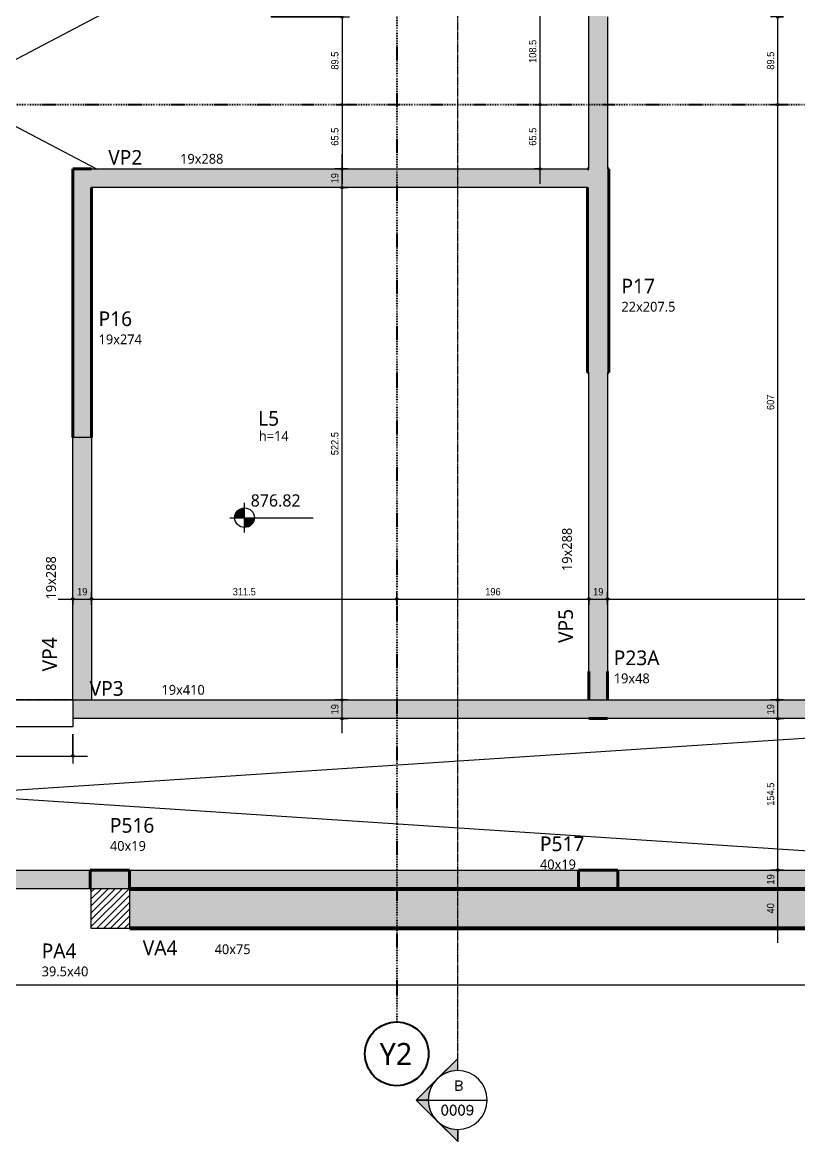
# Model space of a CAD drawing. Header units: centimetres. Extents: x -1706 to 33186, y -3196 to 88081.
# Drawn here: x 13433 to 14225, y -1174 to -32 of the extents above; entities that cross this region are included whole.
import ezdxf

# ---------------------------------------------------------------- set-up
doc = ezdxf.new("R2010")
doc.units = ezdxf.units.CM
for name, pattern in [('Centro de 6 mm', [1.32, 0.6, -0.24, 0.24, -0.24]), ('Dash', [0.635, 0.3175, -0.3175]), ('Dash dot', [1.5875, 0.635, -0.47625, 0, -0.47625]), ('Traço', [0.635, 0.3175, -0.3175])]:
    doc.linetypes.add(name, pattern=pattern)
for name, color, linetype, lineweight in [('A-ANNO-DIMS', 7, 'Continuous', 9), ('A-ANNO-DIMS-50', 7, 'Continuous', 9), ('A-DETL-GENF', 7, 'Continuous', 18), ('A-DETL-THIN', 7, 'Continuous', 25), ('A-FLOR-IDEN', 7, 'Continuous', 9), ('G-ANNO-DIMS', 7, 'Continuous', 9), ('G-ANNO-SYMB', 7, 'Continuous', 9), ('S-BEAM', 7, 'Continuous', 9), ('S-BEAM-HDLN', 7, 'Traço', 25), ('S-BEAM-IDEN', 7, 'Continuous', 9), ('S-COLS', 7, 'Continuous', 9), ('S-COLS-IDEN', 7, 'Continuous', 9), ('S-GRID', 7, 'Continuous', 9), ('S-GRID-IDEN', 7, 'Continuous', 9)]:
    doc.layers.add(name, color=color, linetype=linetype, lineweight=lineweight)
doc.layers.add('A-DETL', color=7, linetype='Continuous', lineweight=18, true_color=0x00a600)
doc.layers.add('A-DETL-HDLN', color=7, linetype='Dash', lineweight=18, true_color=0x00a600)
doc.styles.add('Arial', font='arial.ttf', dxfattribs={"width": 0.9, "height": 7.5})
doc.styles.add('Gadugi', font='gadugi.ttf', dxfattribs={"height": 12.5})
doc.styles.add('Gadugi_1', font='gadugi.ttf', dxfattribs={"height": 15})
doc.styles.add('Gadugi_2', font='gadugi.ttf', dxfattribs={"height": 10})
doc.styles.add('Gadugi_4', font='gadugi.ttf', dxfattribs={"height": 22.5})
doc.styles.add('RomanD', font='romand__.ttf', dxfattribs={"height": 10})
doc.dimstyles.new('PED_1_5mm_ESQ_1', dxfattribs={"dimscale": 30.48, "dimtxt": 7.651945, "dimasz": 0.328084, "dimexe": 0.246063, "dimexo": 0.246063, "dimgap": 0.049213, "dimtad": 1, "dimdec": 1, "dimrnd": 0.5, "dimdsep": 46, "dimtxsty": 'Arial', "dimblk1": 'DOTSMALL', "dimblk2": 'DOTSMALL', "dimsah": 1, "dimcen": 0.09, "dimdle": 0.492126, "dimazin": 0, "dimtfac": 1, "dimtdec": 4, "dimtix": 1, "dimtmove": 0, "dimatfit": 3, "dimfxl": 1, "dimtvp": 1, "dimtolj": 1, "dimtzin": 0, "dimarcsym": 2})
doc.dimstyles.new('PED_1_5mm_ESQ_2', dxfattribs={"dimscale": 30.48, "dimtxt": 7.651945, "dimasz": 0.328084, "dimexe": 0.246063, "dimexo": 0.246063, "dimgap": 0.049213, "dimtad": 1, "dimdec": 1, "dimrnd": 0.5, "dimdsep": 46, "dimtxsty": 'Arial', "dimblk1": 'DOTSMALL', "dimblk2": 'DOTSMALL', "dimsah": 1, "dimcen": 0.09, "dimdle": 0.492126, "dimazin": 0, "dimtfac": 1, "dimtdec": 4, "dimtix": 1, "dimtmove": 0, "dimatfit": 3, "dimfxl": 1, "dimtvp": 1, "dimtolj": 1, "dimtzin": 0, "dimarcsym": 2})

# ---------------------------------------------------------------- blocks, each defined once
blk = doc.blocks.new('Corte - M_Cabeça do corte - Preenchida-2060824-PL I 001 - FORMA DO RESERVATÓRIO')
at = {"layer": 'G-ANNO-SYMB'}
h = blk.add_hatch(color=256, dxfattribs=at)
edge = h.paths.add_edge_path(flags=0)
edge.add_line((-0.6, 0.849), (-0.6, 0.6))
edge.add_arc((-0.6, 0), 0.6, 90, 135)
edge.add_line((-1.024, 0.424), (-0.6, 0.849))
h = blk.add_hatch(color=256, dxfattribs=at)
edge = h.paths.add_edge_path(flags=0)
edge.add_line((-0.6, 0.849), (-0.176, 0.424))
edge.add_arc((-0.6, 0), 0.6, 45, 90)
edge.add_line((-0.6, 0.6), (-0.6, 0.849))
h = blk.add_hatch(color=256, dxfattribs=at)
edge = h.paths.add_edge_path(flags=0)
edge.add_line((-1.449, 0), (-1.024, 0.424))
edge.add_arc((-0.6, 0), 0.6, 135, 180)
edge.add_line((-1.2, 0), (-1.449, 0))
h = blk.add_hatch(color=256, dxfattribs=at)
edge = h.paths.add_edge_path(flags=0)
edge.add_line((0.249, 0), (0, 0))
edge.add_arc((-0.6, 0), 0.6, 360, 405)
edge.add_line((-0.176, 0.424), (0.249, 0))
for p, q in [((-0.6, 0.849), (-1.449, 0)), ((-0.6, 0.849), (-1.024, 0.424)), ((-0.6, 0.849), (0.249, 0)), ((-0.6, 0.6), (-0.6, 0.849)), ((-0.6, 0.849), (-0.6, 0.6)), ((-0.176, 0.424), (-0.6, 0.849)), ((-1.024, 0.424), (-1.449, 0)), ((0.249, 0), (-0.176, 0.424)), ((-1.449, 0), (-1.2, 0)), ((0, 0), (0.249, 0)), ((-1.2, 0), (-1.449, 0)), ((0, 0), (0.249, 0))]:
    blk.add_line(p, q, dxfattribs=at)
for start, end in [(360, 180), (90, 135), (45, 90), (135, 180), (360, 45), (180, 360)]:
    blk.add_arc((-0.6, 0), 0.6, start, end, dxfattribs=at)
blk = doc.blocks.new('Elevações de ponto - M_Cota de elevação - Alvo preenchido-10609-PL I 001 - FORMA DO RESERVATÓRIO')
at = {"layer": 'G-ANNO-DIMS'}
h = blk.add_hatch(color=256, dxfattribs=at)
edge = h.paths.add_edge_path(flags=0)
edge.add_line((0, 0), (-0.2, 0))
edge.add_arc((0, 0), 0.2, 90, 180, ccw=False)
edge.add_line((0, 0.2), (0, 0))
h = blk.add_hatch(color=256, dxfattribs=at)
edge = h.paths.add_edge_path(flags=0)
edge.add_line((0, 0), (0.2, 0))
edge.add_arc((0, 0), 0.2, 270, 360, ccw=False)
edge.add_line((0, -0.2), (0, 0))
for p, q in [((0, -0.3), (0, 0.3)), ((-0.3, 0), (1.4, 0))]:
    blk.add_line(p, q, dxfattribs=at)
blk.add_circle((0, 0), 0.2, dxfattribs=at)
blk = doc.blocks.new('DIMBLOCK192-PL I 001 - FORMA DO RESERVATÓRIO')
at = {"layer": 'A-ANNO-DIMS-50'}
h = blk.add_hatch(color=256, dxfattribs=at)
edge = h.paths.add_edge_path(flags=0)
edge.add_arc((13179.2, -780.6), 1.25, 0, 360)
h = blk.add_hatch(color=256, dxfattribs=at)
edge = h.paths.add_edge_path(flags=0)
edge.add_arc((13484.2, -780.6), 1.25, 0, 360)
for p, q in [((13179.2, -758.4), (13179.2, -788.1)), ((13179.2, -780.6), (13179.2, -758.4)), ((13484.2, -758.4), (13484.2, -788.1)), ((13484.2, -780.6), (13484.2, -758.4)), ((13164.2, -780.6), (13499.2, -780.6))]:
    blk.add_line(p, q, dxfattribs=at)
for centre in [(13179.2, -780.6), (13484.2, -780.6)]:
    blk.add_circle(centre, 1.25, dxfattribs=at)
at = {"layer": 'A-ANNO-DIMS-50', "color": 0, "insert": (13323.9, -769.3), "char_height": 7.5, "width": 18.647, "attachment_point": 1, "line_spacing_factor": 0.941778, "style": 'Arial'}
blk.add_mtext('305', dxfattribs=at)
blk = doc.blocks.new('_DotSmall')
at = {"color": 0, "linetype": 'ByBlock', "const_width": 0.5}
blk.add_lwpolyline([(-0.0625, 0, 1), (0.0625, 0, 1)], format="xyb", close=True, dxfattribs=at)
blk = doc.blocks.new('Eixo - Y2-2173031-PL I 001 - FORMA DO RESERVATÓRIO')
at = {"layer": 'S-GRID-IDEN', "color": 40, "lineweight": 35, "true_color": 0xffc000}
blk.add_circle((0, 0), 0.65, dxfattribs=at)
blk = doc.blocks.new('DIMBLOCK262-PL I 001 - FORMA DO RESERVATÓRIO')
at = {"layer": 'A-ANNO-DIMS-50'}
h = blk.add_hatch(color=256, dxfattribs=at)
edge = h.paths.add_edge_path(flags=0)
edge.add_arc((13758.9, -26.9), 1.25, 0, 360)
h = blk.add_hatch(color=256, dxfattribs=at)
edge = h.paths.add_edge_path(flags=0)
edge.add_arc((13758.9, -116.4), 1.25, 0, 360)
for p, q in [((13686.2, -26.9), (13766.4, -26.9)), ((13758.9, -26.9), (13686.2, -26.9)), ((13758.9, -26.9), (13758.9, -116.4)), ((13753.2, -116.4), (13766.4, -116.4)), ((13758.9, -116.4), (13753.2, -116.4))]:
    blk.add_line(p, q, dxfattribs=at)
for centre in [(13758.9, -26.9), (13758.9, -116.4)]:
    blk.add_circle(centre, 1.25, dxfattribs=at)
at = {"layer": 'A-ANNO-DIMS-50', "color": 0, "insert": (13747.7, -80.7), "char_height": 7.5, "width": 21.755, "attachment_point": 1, "rotation": 90, "line_spacing_factor": 0.941778, "style": 'Arial'}
blk.add_mtext('89.5', dxfattribs=at)
blk = doc.blocks.new('DIMBLOCK263-PL I 001 - FORMA DO RESERVATÓRIO')
at = {"layer": 'A-ANNO-DIMS-50'}
h = blk.add_hatch(color=256, dxfattribs=at)
edge = h.paths.add_edge_path(flags=0)
edge.add_arc((13758.9, -116.4), 1.25, 0, 360)
h = blk.add_hatch(color=256, dxfattribs=at)
edge = h.paths.add_edge_path(flags=0)
edge.add_arc((13758.9, -181.9), 1.25, 0, 360)
for p, q in [((13753.2, -116.4), (13766.4, -116.4)), ((13758.9, -116.4), (13753.2, -116.4)), ((13758.9, -116.4), (13758.9, -196.9)), ((13753.2, -181.9), (13766.4, -181.9)), ((13758.9, -181.9), (13753.2, -181.9))]:
    blk.add_line(p, q, dxfattribs=at)
for centre in [(13758.9, -116.4), (13758.9, -181.9)]:
    blk.add_circle(centre, 1.25, dxfattribs=at)
at = {"layer": 'A-ANNO-DIMS-50', "color": 0, "insert": (13747.7, -158.2), "char_height": 7.5, "width": 21.755, "attachment_point": 1, "rotation": 90, "line_spacing_factor": 0.941778, "style": 'Arial'}
blk.add_mtext('65.5', dxfattribs=at)
blk = doc.blocks.new('DIMBLOCK266-PL I 001 - FORMA DO RESERVATÓRIO')
at = {"layer": 'A-ANNO-DIMS-50'}
h = blk.add_hatch(color=256, dxfattribs=at)
edge = h.paths.add_edge_path(flags=0)
edge.add_arc((13960.8, -7.9), 1.25, 0, 360)
h = blk.add_hatch(color=256, dxfattribs=at)
edge = h.paths.add_edge_path(flags=0)
edge.add_arc((13960.8, -116.4), 1.25, 0, 360)
for p, q in [((13960.8, 7.1), (13960.8, -116.4)), ((14003.2, -7.9), (13953.3, -7.9)), ((13960.8, -7.9), (14003.2, -7.9)), ((13955.1, -116.4), (13968.3, -116.4)), ((13960.8, -116.4), (13955.1, -116.4))]:
    blk.add_line(p, q, dxfattribs=at)
for centre in [(13960.8, -7.9), (13960.8, -116.4)]:
    blk.add_circle(centre, 1.25, dxfattribs=at)
at = {"layer": 'A-ANNO-DIMS-50', "color": 0, "insert": (13949.6, -73.8), "char_height": 7.5, "width": 27.971, "attachment_point": 1, "rotation": 90, "line_spacing_factor": 0.941778, "style": 'Arial'}
blk.add_mtext('108.5', dxfattribs=at)
blk = doc.blocks.new('DIMBLOCK267-PL I 001 - FORMA DO RESERVATÓRIO')
at = {"layer": 'A-ANNO-DIMS-50'}
h = blk.add_hatch(color=256, dxfattribs=at)
edge = h.paths.add_edge_path(flags=0)
edge.add_arc((13960.8, -116.4), 1.25, 0, 360)
h = blk.add_hatch(color=256, dxfattribs=at)
edge = h.paths.add_edge_path(flags=0)
edge.add_arc((13960.8, -181.9), 1.25, 0, 360)
for p, q in [((13955.1, -116.4), (13968.3, -116.4)), ((13960.8, -116.4), (13955.1, -116.4)), ((13960.8, -116.4), (13960.8, -196.9)), ((13955.1, -181.9), (13968.3, -181.9)), ((13960.8, -181.9), (13955.1, -181.9))]:
    blk.add_line(p, q, dxfattribs=at)
for centre in [(13960.8, -116.4), (13960.8, -181.9)]:
    blk.add_circle(centre, 1.25, dxfattribs=at)
at = {"layer": 'A-ANNO-DIMS-50', "color": 0, "insert": (13949.6, -158.2), "char_height": 7.5, "width": 21.755, "attachment_point": 1, "rotation": 90, "line_spacing_factor": 0.941778, "style": 'Arial'}
blk.add_mtext('65.5', dxfattribs=at)
blk = doc.blocks.new('DIMBLOCK268-PL I 001 - FORMA DO RESERVATÓRIO')
at = {"layer": 'A-ANNO-DIMS-50'}
h = blk.add_hatch(color=256, dxfattribs=at)
edge = h.paths.add_edge_path(flags=0)
edge.add_arc((13484.2, -620.5), 1.25, 0, 360)
h = blk.add_hatch(color=256, dxfattribs=at)
edge = h.paths.add_edge_path(flags=0)
edge.add_arc((13503.2, -620.5), 1.25, 0, 360)
for p, q in [((13484.2, -626.2), (13484.2, -613)), ((13503.2, -626.2), (13503.2, -613)), ((13469.2, -620.5), (13503.2, -620.5)), ((13484.2, -620.5), (13484.2, -626.2)), ((13503.2, -620.5), (13503.2, -626.2))]:
    blk.add_line(p, q, dxfattribs=at)
for centre in [(13484.2, -620.5), (13503.2, -620.5)]:
    blk.add_circle(centre, 1.25, dxfattribs=at)
at = {"layer": 'A-ANNO-DIMS-50', "color": 0, "insert": (13488.5, -609.2), "char_height": 7.5, "width": 12.431, "attachment_point": 1, "line_spacing_factor": 0.941778, "style": 'Arial'}
blk.add_mtext('19', dxfattribs=at)
blk = doc.blocks.new('DIMBLOCK269-PL I 001 - FORMA DO RESERVATÓRIO')
at = {"layer": 'A-ANNO-DIMS-50'}
h = blk.add_hatch(color=256, dxfattribs=at)
edge = h.paths.add_edge_path(flags=0)
edge.add_arc((13503.2, -620.5), 1.25, 0, 360)
h = blk.add_hatch(color=256, dxfattribs=at)
edge = h.paths.add_edge_path(flags=0)
edge.add_arc((13814.7, -620.5), 1.25, 0, 360)
for p, q in [((13503.2, -626.2), (13503.2, -613)), ((13814.7, -626.2), (13814.7, -613)), ((13503.2, -620.5), (13814.7, -620.5)), ((13503.2, -620.5), (13503.2, -626.2)), ((13814.7, -620.5), (13814.7, -626.2))]:
    blk.add_line(p, q, dxfattribs=at)
for centre in [(13503.2, -620.5), (13814.7, -620.5)]:
    blk.add_circle(centre, 1.25, dxfattribs=at)
at = {"layer": 'A-ANNO-DIMS-50', "color": 0, "insert": (13647.3, -609.2), "char_height": 7.5, "width": 27.971, "attachment_point": 1, "line_spacing_factor": 0.941778, "style": 'Arial'}
blk.add_mtext('311.5', dxfattribs=at)
blk = doc.blocks.new('DIMBLOCK270-PL I 001 - FORMA DO RESERVATÓRIO')
at = {"layer": 'A-ANNO-DIMS-50'}
h = blk.add_hatch(color=256, dxfattribs=at)
edge = h.paths.add_edge_path(flags=0)
edge.add_arc((13814.7, -620.5), 1.25, 0, 360)
h = blk.add_hatch(color=256, dxfattribs=at)
edge = h.paths.add_edge_path(flags=0)
edge.add_arc((14010.7, -620.5), 1.25, 0, 360)
for p, q in [((13814.7, -626.2), (13814.7, -613)), ((14010.7, -626.2), (14010.7, -613)), ((13814.7, -620.5), (14010.7, -620.5)), ((13814.7, -620.5), (13814.7, -626.2)), ((14010.7, -620.5), (14010.7, -626.2))]:
    blk.add_line(p, q, dxfattribs=at)
for centre in [(13814.7, -620.5), (14010.7, -620.5)]:
    blk.add_circle(centre, 1.25, dxfattribs=at)
at = {"layer": 'A-ANNO-DIMS-50', "color": 0, "insert": (13904.9, -609.2), "char_height": 7.5, "width": 18.647, "attachment_point": 1, "line_spacing_factor": 0.941778, "style": 'Arial'}
blk.add_mtext('196', dxfattribs=at)
blk = doc.blocks.new('DIMBLOCK271-PL I 001 - FORMA DO RESERVATÓRIO')
at = {"layer": 'A-ANNO-DIMS-50'}
h = blk.add_hatch(color=256, dxfattribs=at)
edge = h.paths.add_edge_path(flags=0)
edge.add_arc((14010.7, -620.5), 1.25, 0, 360)
h = blk.add_hatch(color=256, dxfattribs=at)
edge = h.paths.add_edge_path(flags=0)
edge.add_arc((14029.7, -620.5), 1.25, 0, 360)
for p, q in [((14010.7, -626.2), (14010.7, -613)), ((14029.7, -626.2), (14029.7, -613)), ((14010.7, -620.5), (14029.7, -620.5)), ((14010.7, -620.5), (14010.7, -626.2)), ((14029.7, -620.5), (14029.7, -626.2))]:
    blk.add_line(p, q, dxfattribs=at)
for centre in [(14010.7, -620.5), (14029.7, -620.5)]:
    blk.add_circle(centre, 1.25, dxfattribs=at)
at = {"layer": 'A-ANNO-DIMS-50', "color": 0, "insert": (14015, -609.2), "char_height": 7.5, "width": 12.431, "attachment_point": 1, "line_spacing_factor": 0.941778, "style": 'Arial'}
blk.add_mtext('19', dxfattribs=at)
blk = doc.blocks.new('DIMBLOCK272-PL I 001 - FORMA DO RESERVATÓRIO')
at = {"layer": 'A-ANNO-DIMS-50'}
h = blk.add_hatch(color=256, dxfattribs=at)
edge = h.paths.add_edge_path(flags=0)
edge.add_arc((14029.7, -620.5), 1.25, 0, 360)
h = blk.add_hatch(color=256, dxfattribs=at)
edge = h.paths.add_edge_path(flags=0)
edge.add_arc((14537.2, -620.5), 1.25, 0, 360)
for p, q in [((14537.2, -189.4), (14537.2, -628)), ((14537.2, -620.5), (14537.2, -189.4)), ((14029.7, -626.2), (14029.7, -613)), ((14029.7, -620.5), (14537.2, -620.5)), ((14029.7, -620.5), (14029.7, -626.2))]:
    blk.add_line(p, q, dxfattribs=at)
for centre in [(14029.7, -620.5), (14537.2, -620.5)]:
    blk.add_circle(centre, 1.25, dxfattribs=at)
at = {"layer": 'A-ANNO-DIMS-50', "color": 0, "insert": (14271.8, -609.2), "char_height": 7.5, "width": 27.971, "attachment_point": 1, "line_spacing_factor": 0.941778, "style": 'Arial'}
blk.add_mtext('507.5', dxfattribs=at)
blk = doc.blocks.new('DIMBLOCK274-PL I 001 - FORMA DO RESERVATÓRIO')
at = {"layer": 'A-ANNO-DIMS-50'}
h = blk.add_hatch(color=256, dxfattribs=at)
edge = h.paths.add_edge_path(flags=0)
edge.add_arc((13758.9, -723.4), 1.25, 0, 360)
h = blk.add_hatch(color=256, dxfattribs=at)
edge = h.paths.add_edge_path(flags=0)
edge.add_arc((13758.9, -742.4), 1.25, 0, 360)
for p, q in [((13764.6, -723.4), (13751.4, -723.4)), ((13758.9, -757.4), (13758.9, -723.4)), ((13758.9, -723.4), (13764.6, -723.4)), ((13764.6, -742.4), (13751.4, -742.4)), ((13758.9, -742.4), (13764.6, -742.4))]:
    blk.add_line(p, q, dxfattribs=at)
for centre in [(13758.9, -723.4), (13758.9, -742.4)]:
    blk.add_circle(centre, 1.25, dxfattribs=at)
at = {"layer": 'A-ANNO-DIMS-50', "color": 0, "insert": (13747.7, -738.1), "char_height": 7.5, "width": 12.431, "attachment_point": 1, "rotation": 90, "line_spacing_factor": 0.941778, "style": 'Arial'}
blk.add_mtext('19', dxfattribs=at)
blk = doc.blocks.new('DIMBLOCK275-PL I 001 - FORMA DO RESERVATÓRIO')
at = {"layer": 'A-ANNO-DIMS-50'}
h = blk.add_hatch(color=256, dxfattribs=at)
edge = h.paths.add_edge_path(flags=0)
edge.add_arc((13758.9, -200.9), 1.25, 0, 360)
h = blk.add_hatch(color=256, dxfattribs=at)
edge = h.paths.add_edge_path(flags=0)
edge.add_arc((13758.9, -723.4), 1.25, 0, 360)
for p, q in [((13764.6, -200.9), (13751.4, -200.9)), ((13758.9, -723.4), (13758.9, -200.9)), ((13758.9, -200.9), (13764.6, -200.9)), ((13764.6, -723.4), (13751.4, -723.4)), ((13758.9, -723.4), (13764.6, -723.4))]:
    blk.add_line(p, q, dxfattribs=at)
for centre in [(13758.9, -200.9), (13758.9, -723.4)]:
    blk.add_circle(centre, 1.25, dxfattribs=at)
at = {"layer": 'A-ANNO-DIMS-50', "color": 0, "insert": (13747.7, -473.8), "char_height": 7.5, "width": 27.971, "attachment_point": 1, "rotation": 90, "line_spacing_factor": 0.941778, "style": 'Arial'}
blk.add_mtext('522.5', dxfattribs=at)
blk = doc.blocks.new('DIMBLOCK276-PL I 001 - FORMA DO RESERVATÓRIO')
at = {"layer": 'A-ANNO-DIMS-50'}
h = blk.add_hatch(color=256, dxfattribs=at)
edge = h.paths.add_edge_path(flags=0)
edge.add_arc((13758.9, -181.9), 1.25, 0, 360)
h = blk.add_hatch(color=256, dxfattribs=at)
edge = h.paths.add_edge_path(flags=0)
edge.add_arc((13758.9, -200.9), 1.25, 0, 360)
for p, q in [((13758.9, -200.9), (13758.9, -166.9)), ((13764.6, -181.9), (13751.4, -181.9)), ((13758.9, -181.9), (13764.6, -181.9)), ((13764.6, -200.9), (13751.4, -200.9)), ((13758.9, -200.9), (13764.6, -200.9))]:
    blk.add_line(p, q, dxfattribs=at)
for centre in [(13758.9, -181.9), (13758.9, -200.9)]:
    blk.add_circle(centre, 1.25, dxfattribs=at)
at = {"layer": 'A-ANNO-DIMS-50', "color": 0, "insert": (13747.7, -196.6), "char_height": 7.5, "width": 12.431, "attachment_point": 1, "rotation": 90, "line_spacing_factor": 0.941778, "style": 'Arial'}
blk.add_mtext('19', dxfattribs=at)
blk = doc.blocks.new('DIMBLOCK277-PL I 001 - FORMA DO RESERVATÓRIO')
at = {"layer": 'A-ANNO-DIMS-50'}
h = blk.add_hatch(color=256, dxfattribs=at)
edge = h.paths.add_edge_path(flags=0)
edge.add_arc((14203.5, -723.4), 1.25, 0, 360)
h = blk.add_hatch(color=256, dxfattribs=at)
edge = h.paths.add_edge_path(flags=0)
edge.add_arc((14203.5, -742.4), 1.25, 0, 360)
for p, q in [((14209.3, -723.4), (14196, -723.4)), ((14203.5, -757.4), (14203.5, -723.4)), ((14203.5, -723.4), (14209.3, -723.4)), ((14209.3, -742.4), (14196, -742.4)), ((14203.5, -742.4), (14209.3, -742.4))]:
    blk.add_line(p, q, dxfattribs=at)
for centre in [(14203.5, -723.4), (14203.5, -742.4)]:
    blk.add_circle(centre, 1.25, dxfattribs=at)
at = {"layer": 'A-ANNO-DIMS-50', "color": 0, "insert": (14192.3, -738.1), "char_height": 7.5, "width": 12.431, "attachment_point": 1, "rotation": 90, "line_spacing_factor": 0.941778, "style": 'Arial'}
blk.add_mtext('19', dxfattribs=at)
blk = doc.blocks.new('DIMBLOCK278-PL I 001 - FORMA DO RESERVATÓRIO')
at = {"layer": 'A-ANNO-DIMS-50'}
h = blk.add_hatch(color=256, dxfattribs=at)
edge = h.paths.add_edge_path(flags=0)
edge.add_arc((14203.5, -116.4), 1.25, 0, 360)
h = blk.add_hatch(color=256, dxfattribs=at)
edge = h.paths.add_edge_path(flags=0)
edge.add_arc((14203.5, -723.4), 1.25, 0, 360)
for p, q in [((14209.3, -116.4), (14196, -116.4)), ((14203.5, -723.4), (14203.5, -116.4)), ((14203.5, -116.4), (14209.3, -116.4)), ((14209.3, -723.4), (14196, -723.4)), ((14203.5, -723.4), (14209.3, -723.4))]:
    blk.add_line(p, q, dxfattribs=at)
for centre in [(14203.5, -116.4), (14203.5, -723.4)]:
    blk.add_circle(centre, 1.25, dxfattribs=at)
at = {"layer": 'A-ANNO-DIMS-50', "color": 0, "insert": (14192.3, -427.7), "char_height": 7.5, "width": 18.647, "attachment_point": 1, "rotation": 90, "line_spacing_factor": 0.941778, "style": 'Arial'}
blk.add_mtext('607', dxfattribs=at)
blk = doc.blocks.new('DIMBLOCK279-PL I 001 - FORMA DO RESERVATÓRIO')
at = {"layer": 'A-ANNO-DIMS-50'}
h = blk.add_hatch(color=256, dxfattribs=at)
edge = h.paths.add_edge_path(flags=0)
edge.add_arc((14203.5, -26.9), 1.25, 0, 360)
h = blk.add_hatch(color=256, dxfattribs=at)
edge = h.paths.add_edge_path(flags=0)
edge.add_arc((14203.5, -116.4), 1.25, 0, 360)
for p, q in [((14209.3, -26.9), (14196, -26.9)), ((14203.5, -116.4), (14203.5, -26.9)), ((14203.5, -26.9), (14209.3, -26.9)), ((14209.3, -116.4), (14196, -116.4)), ((14203.5, -116.4), (14209.3, -116.4))]:
    blk.add_line(p, q, dxfattribs=at)
for centre in [(14203.5, -26.9), (14203.5, -116.4)]:
    blk.add_circle(centre, 1.25, dxfattribs=at)
at = {"layer": 'A-ANNO-DIMS-50', "color": 0, "insert": (14192.3, -80.7), "char_height": 7.5, "width": 21.755, "attachment_point": 1, "rotation": 90, "line_spacing_factor": 0.941778, "style": 'Arial'}
blk.add_mtext('89.5', dxfattribs=at)
blk = doc.blocks.new('DIMBLOCK281-PL I 001 - FORMA DO RESERVATÓRIO')
at = {"layer": 'A-ANNO-DIMS-50'}
h = blk.add_hatch(color=256, dxfattribs=at)
edge = h.paths.add_edge_path(flags=0)
edge.add_arc((14203.5, -915.9), 1.25, 0, 360)
h = blk.add_hatch(color=256, dxfattribs=at)
edge = h.paths.add_edge_path(flags=0)
edge.add_arc((14203.5, -955.9), 1.25, 0, 360)
for p, q in [((14209.3, -915.9), (14196, -915.9)), ((14203.5, -970.9), (14203.5, -915.9)), ((14203.5, -915.9), (14209.3, -915.9)), ((14209.3, -955.9), (14196, -955.9)), ((14203.5, -955.9), (14209.3, -955.9))]:
    blk.add_line(p, q, dxfattribs=at)
for centre in [(14203.5, -915.9), (14203.5, -955.9)]:
    blk.add_circle(centre, 1.25, dxfattribs=at)
at = {"layer": 'A-ANNO-DIMS-50', "color": 0, "insert": (14192.3, -941.1), "char_height": 7.5, "width": 12.431, "attachment_point": 1, "rotation": 90, "line_spacing_factor": 0.941778, "style": 'Arial'}
blk.add_mtext('40', dxfattribs=at)
blk = doc.blocks.new('DIMBLOCK282-PL I 001 - FORMA DO RESERVATÓRIO')
at = {"layer": 'A-ANNO-DIMS-50'}
h = blk.add_hatch(color=256, dxfattribs=at)
edge = h.paths.add_edge_path(flags=0)
edge.add_arc((14203.5, -896.9), 1.25, 0, 360)
h = blk.add_hatch(color=256, dxfattribs=at)
edge = h.paths.add_edge_path(flags=0)
edge.add_arc((14203.5, -915.9), 1.25, 0, 360)
for p, q in [((14209.3, -896.9), (14196, -896.9)), ((14203.5, -915.9), (14203.5, -896.9)), ((14203.5, -896.9), (14209.3, -896.9)), ((14209.3, -915.9), (14196, -915.9)), ((14203.5, -915.9), (14209.3, -915.9))]:
    blk.add_line(p, q, dxfattribs=at)
for centre in [(14203.5, -896.9), (14203.5, -915.9)]:
    blk.add_circle(centre, 1.25, dxfattribs=at)
at = {"layer": 'A-ANNO-DIMS-50', "color": 0, "insert": (14192.3, -911.6), "char_height": 7.5, "width": 12.431, "attachment_point": 1, "rotation": 90, "line_spacing_factor": 0.941778, "style": 'Arial'}
blk.add_mtext('19', dxfattribs=at)
blk = doc.blocks.new('DIMBLOCK283-PL I 001 - FORMA DO RESERVATÓRIO')
at = {"layer": 'A-ANNO-DIMS-50'}
h = blk.add_hatch(color=256, dxfattribs=at)
edge = h.paths.add_edge_path(flags=0)
edge.add_arc((14203.5, -742.4), 1.25, 0, 360)
h = blk.add_hatch(color=256, dxfattribs=at)
edge = h.paths.add_edge_path(flags=0)
edge.add_arc((14203.5, -896.9), 1.25, 0, 360)
for p, q in [((14203.5, -896.9), (14203.5, -727.4)), ((14209.3, -742.4), (14196, -742.4)), ((14203.5, -742.4), (14209.3, -742.4)), ((14209.3, -896.9), (14196, -896.9)), ((14203.5, -896.9), (14209.3, -896.9))]:
    blk.add_line(p, q, dxfattribs=at)
for centre in [(14203.5, -742.4), (14203.5, -896.9)]:
    blk.add_circle(centre, 1.25, dxfattribs=at)
at = {"layer": 'A-ANNO-DIMS-50', "color": 0, "insert": (14192.3, -831.3), "char_height": 7.5, "width": 27.971, "attachment_point": 1, "rotation": 90, "line_spacing_factor": 0.941778, "style": 'Arial'}
blk.add_mtext('154.5', dxfattribs=at)
blk = doc.blocks.new('DIMBLOCK317-PL I 001 - FORMA DO RESERVATÓRIO')
at = {"layer": 'A-ANNO-DIMS-50'}
h = blk.add_hatch(color=256, dxfattribs=at)
edge = h.paths.add_edge_path(flags=0)
edge.add_arc((11807.7, -1013.9), 1.25, 0, 360)
h = blk.add_hatch(color=256, dxfattribs=at)
edge = h.paths.add_edge_path(flags=0)
edge.add_arc((14914.7, -1013.9), 1.25, 0, 360)
for p, q in [((14914.7, -789.9), (14914.7, -1021.4)), ((14914.7, -1013.9), (14914.7, -789.9)), ((11807.7, -883.5), (11807.7, -1021.4)), ((11807.7, -1013.9), (11807.7, -883.5)), ((11792.7, -1013.9), (14929.7, -1013.9))]:
    blk.add_line(p, q, dxfattribs=at)
for centre in [(11807.7, -1013.9), (14914.7, -1013.9)]:
    blk.add_circle(centre, 1.25, dxfattribs=at)
at = {"layer": 'A-ANNO-DIMS-50', "color": 0, "insert": (13350.8, -1002.7), "char_height": 7.5, "width": 24.863, "attachment_point": 1, "line_spacing_factor": 0.941778, "style": 'Arial'}
blk.add_mtext('3107', dxfattribs=at)

msp = doc.modelspace()

# ---------------------------------------------------------------- hatches: boundary and pattern name
at = {"layer": 'A-DETL-GENF', "true_color": 0x808080}
h = msp.add_hatch(dxfattribs=at)
h.set_pattern_fill('FP_1', color=8, style=0, pattern_type=2)
h.set_pattern_definition([(45, (13566.5326, 0), (-3.535534, 3.535534), [])])
h.paths.add_polyline_path([(13502.68, -955.95), (13542.18, -955.95), (13542.18, -915.95), (13502.68, -915.95)], flags=0)
h.paths.add_polyline_path([(13044.67, -955.95), (13044.67, -915.95), (13005.17, -915.95), (13005.17, -955.95)], flags=0)
h.paths.add_polyline_path([(13717.18, 707.12), (13717.18, 747.12), (13677.68, 747.12), (13677.68, 707.12), (13689.17, 707.12)], flags=0)
h.paths.add_polyline_path([(13219.17, 707.12), (13219.68, 707.12), (13219.68, 747.12), (13180.18, 747.12), (13180.18, 707.12)], flags=0)
at = {"layer": 'S-BEAM', "true_color": 0xe6b8b7}
h = msp.add_hatch(color=9, dxfattribs=at)
h.paths.add_polyline_path([(14010.68, -694.38), (14029.68, -694.38), (14029.68, -389.38), (14010.68, -389.38), (14010.68, -666.55)], flags=0)
h.paths.add_polyline_path([(14029.68, -181.88), (14029.68, -7.88), (14010.68, -7.88), (14010.68, -181.88)], flags=0)
for points in [[(14009.18, -200.88), (14009.18, -181.88), (13503.18, -181.88), (13503.18, -200.88), (13943.46, -200.88)], [(13503.18, -723.38), (13503.18, -455.88), (13484.18, -455.88), (13484.18, -723.38)]]:
    msp.add_hatch(color=9, dxfattribs=at).paths.add_polyline_path(points, flags=0)
at = {"layer": 'S-BEAM', "true_color": 0x00bcb8}
h = msp.add_hatch(color=132, dxfattribs=at)
h.paths.add_polyline_path([(14358.53, -742.38), (14496.18, -742.38), (14496.18, -723.38), (14029.68, -723.38), (14029.68, -742.38), (14342.61, -742.38)], flags=0)
h.paths.add_polyline_path([(14000.18, -742.38), (14010.68, -742.38), (14010.68, -723.38), (13484.18, -723.38), (13484.18, -742.38), (13943.46, -742.38)], flags=0)
at = {"layer": 'S-BEAM', "true_color": 0xcfa6ff}
for points in [[(13113.31, -915.95), (13501.93, -915.95), (13501.93, -896.95), (13044.98, -896.95), (13044.98, -915.95)], [(13542.18, -915.95), (14000.18, -915.95), (14000.18, -896.95), (13541.98, -896.95), (13541.98, -915.95)], [(14040.18, -915.95), (14516.18, -915.95), (14516.18, -896.95), (14040.18, -896.95), (14040.18, -912.46)], [(14358.53, -955.95), (14556.18, -955.95), (14556.18, -915.95), (13542.18, -915.95), (13542.18, -955.95), (14040.18, -955.95)]]:
    msp.add_hatch(color=191, dxfattribs=at).paths.add_polyline_path(points, flags=0)
at = {"layer": 'S-COLS', "true_color": 0x808080}
for points in [[(13484.18, -455.88), (13503.18, -455.88), (13503.18, -181.88), (13484.18, -181.88), (13484.18, -215.88)], [(14031.18, -389.38), (14031.18, -181.88), (14009.18, -181.88), (14009.18, -389.38), (14029.68, -389.38)], [(14010.68, -742.38), (14029.68, -742.38), (14029.68, -694.38), (14010.68, -694.38), (14010.68, -723.38)], [(13502.68, -915.95), (13541.93, -915.95), (13541.93, -896.95), (13501.93, -896.95), (13501.93, -915.95)], [(14040.18, -915.95), (14040.18, -896.95), (14000.18, -896.95), (14000.18, -915.95), (14029.68, -915.95)]]:
    msp.add_hatch(color=8, dxfattribs=at).paths.add_polyline_path(points, flags=0)

# ---------------------------------------------------------------- linework, layer by layer
at = {"layer": 'A-DETL', "color": 7, "lineweight": 9}
for p, q in [((12185.17, 514.55), (13508.35, -181.88)), ((13659.67, 52.69), (12185.17, -723.38))]:
    msp.add_line(p, q, dxfattribs=at)
at = {"layer": 'A-DETL', "color": 7}
for p, q in [((13542.18, -915.95), (13502.68, -915.95)), ((13502.68, -915.95), (13502.68, -955.95)), ((13542.18, -955.95), (13542.18, -915.95)), ((13502.68, -955.95), (13542.18, -955.95))]:
    msp.add_line(p, q, dxfattribs=at)
at = {"layer": 'A-DETL-HDLN'}
msp.add_line((13484.18, -723.38), (13179.18, -723.38), dxfattribs=at)
at = {"layer": 'A-DETL-THIN'}
for p, q in [((12185.17, -742.38), (14537.18, -896.95)), ((14537.18, -742.38), (12185.17, -896.95))]:
    msp.add_line(p, q, dxfattribs=at)
at = {"layer": 'A-DETL-THIN', "color": 190, "lineweight": 70, "true_color": 0x8000ff}
msp.add_line((13542.18, -915.95), (14556.18, -915.95), dxfattribs=at)
at = {"layer": 'G-ANNO-SYMB', "linetype": 'Centro de 6 mm'}
msp.add_line((13876.84, -1101.31), (13876.84, 849.18), dxfattribs=at)
at = {"layer": 'G-ANNO-SYMB'}
msp.add_line((13846.84, -1131.31), (13906.84, -1131.31), dxfattribs=at)
at = {"layer": 'S-BEAM', "lineweight": 25}
for p, q in [((14010.68, -181.88), (14010.68, -7.88)), ((14029.68, -26.88), (14029.68, -181.88)), ((13503.18, -181.88), (14009.18, -181.88)), ((14009.18, -200.88), (13503.18, -200.88)), ((14010.68, -694.38), (14010.68, -389.38)), ((14029.68, -389.38), (14029.68, -694.38)), ((13484.18, -723.38), (13484.18, -455.88)), ((13503.18, -455.88), (13503.18, -723.38)), ((13179.18, -723.38), (13484.18, -723.38)), ((13503.18, -723.38), (14010.68, -723.38)), ((14029.68, -723.38), (14496.18, -723.38)), ((13484.18, -750.88), (13179.18, -750.88)), ((14010.68, -742.38), (13484.18, -742.38)), ((13484.18, -742.38), (13484.18, -750.88)), ((14496.18, -742.38), (14029.68, -742.38)), ((13044.98, -896.95), (13501.93, -896.95)), ((13541.98, -896.95), (14000.18, -896.95)), ((14040.18, -896.95), (14516.18, -896.95)), ((13501.93, -915.95), (13044.98, -915.95))]:
    msp.add_line(p, q, dxfattribs=at)
at = {"layer": 'S-BEAM', "color": 190, "lineweight": 70, "true_color": 0x8000ff}
msp.add_line((13542.18, -955.95), (14556.18, -955.95), dxfattribs=at)
at = {"layer": 'S-BEAM-HDLN', "linetype": 'Continuous'}
for p, q in [((13503.18, -455.88), (13484.18, -455.88)), ((13484.18, -723.38), (13484.18, -742.38)), ((13484.19, -723.38), (13503.18, -723.38)), ((14010.68, -723.38), (14029.68, -723.38))]:
    msp.add_line(p, q, dxfattribs=at)
at = {"layer": 'S-COLS', "lineweight": 50}
for p, q in [((13484.18, -455.88), (13484.18, -181.88)), ((13484.18, -181.88), (13503.18, -181.88)), ((14009.18, -181.88), (14010.68, -181.88)), ((14029.68, -181.88), (14031.18, -181.88)), ((14031.18, -181.88), (14031.18, -389.38)), ((13503.18, -200.88), (13503.18, -455.88)), ((14009.18, -389.38), (14009.18, -200.88)), ((14010.68, -389.38), (14009.18, -389.38)), ((14031.18, -389.38), (14029.68, -389.38)), ((14010.68, -723.38), (14010.68, -694.38)), ((14029.68, -694.38), (14029.68, -723.38)), ((14029.68, -742.38), (14010.68, -742.38)), ((13501.93, -915.95), (13501.93, -896.95)), ((13501.93, -896.95), (13541.93, -896.95)), ((13501.98, -896.95), (13541.98, -896.95)), ((13501.98, -915.95), (13501.98, -896.95)), ((13541.93, -896.95), (13541.93, -915.95)), ((13541.98, -896.95), (13541.98, -915.95)), ((14000.18, -896.95), (14040.18, -896.95)), ((14000.18, -915.95), (14000.18, -896.95)), ((14040.18, -896.95), (14040.18, -915.95)), ((13502.68, -915.95), (13501.93, -915.95)), ((13502.68, -915.95), (13501.98, -915.95)), ((14040.18, -915.95), (14000.18, -915.95))]:
    msp.add_line(p, q, dxfattribs=at)
at = {"layer": 'S-GRID', "color": 40, "linetype": 'Dash dot', "lineweight": 35, "true_color": 0xffc000}
msp.add_line((13814.67, 881.16), (13814.67, -1051.7), dxfattribs=at)
at = {"layer": 'S-GRID', "color": 152, "linetype": 'Dash dot', "lineweight": 35, "true_color": 0x0070c0}
msp.add_line((15861.3, -116.45), (11702.55, -116.45), dxfattribs=at)

# ---------------------------------------------------------------- block references
at = {"layer": 'G-ANNO-DIMS', "xscale": 49.99999999999998, "yscale": 49.99999999999998, "zscale": 49.99999999999998}
msp.add_blockref('Elevações de ponto - M_Cota de elevação - Alvo preenchido-10609-PL I 001 - FORMA DO RESERVATÓRIO', (13659.41, -537.52), dxfattribs=at)
at = {"layer": 'G-ANNO-SYMB', "xscale": 49.99999999999998, "yscale": 49.99999999999998, "zscale": 49.99999999999998, "rotation": 90}
msp.add_blockref('Corte - M_Cabeça do corte - Preenchida-2060824-PL I 001 - FORMA DO RESERVATÓRIO', (13876.84, -1101.31), dxfattribs=at)
at = {"layer": 'S-GRID-IDEN', "color": 40, "true_color": 0xffc000, "xscale": 49.99999999999998, "yscale": 49.99999999999998, "zscale": 49.99999999999998, "rotation": 180}
msp.add_blockref('Eixo - Y2-2173031-PL I 001 - FORMA DO RESERVATÓRIO', (13814.67, -1084.2), dxfattribs=at)

# ---------------------------------------------------------------- texts
at = {"layer": 'A-FLOR-IDEN', "attachment_point": 1}
for s, insert, char_height, width, style in [('L5', (13673.22, -428.7), 15, 26.0548, 'Gadugi_1'), ('h=14', (13674, -449.17), 10, 39.6835, 'Gadugi_2')]:
    msp.add_mtext(s, dxfattribs=dict(at, insert=insert, char_height=char_height, width=width, style=style))
at = {"layer": 'G-ANNO-DIMS', "insert": (13665.62, -513.69), "char_height": 12.5, "width": 61.2919, "attachment_point": 1, "line_spacing_factor": 1.02016, "style": 'Gadugi'}
msp.add_mtext('876.82', dxfattribs=at)
at = {"layer": 'G-ANNO-SYMB', "char_height": 10, "attachment_point": 1, "style": 'RomanD'}
for s, insert, width in [('B', (13873.28, -1111.69), 11.2236), ('0009', (13859.38, -1136.63), 44.8945)]:
    msp.add_mtext(s, dxfattribs=dict(at, insert=insert, width=width))
at = {"layer": 'S-BEAM-IDEN', "attachment_point": 1}
for s, insert, char_height, width, style in [('VP2', (13520.31, -162.61), 15, 44.4937, 'Gadugi_1'), ('19x288', (13593.61, -166.54), 10, 54.1139, 'Gadugi_2'), ('VP3', (13501.31, -704.11), 15, 44.4937, 'Gadugi_1'), ('19x410', (13574.61, -708.04), 10, 54.1139, 'Gadugi_2'), ('VA4', (13555.51, -968.62), 15, 46.4979, 'Gadugi_1'), ('40x75', (13628.81, -972.55), 10, 44.8945, 'Gadugi_2')]:
    msp.add_mtext(s, dxfattribs=dict(at, insert=insert, char_height=char_height, width=width, style=style))
at = {"layer": 'S-BEAM-IDEN', "attachment_point": 1, "rotation": 90}
for s, insert, char_height, width, style in [('19x288', (13983.34, -591.95), 10, 54.1139, 'Gadugi_2'), ('19x288', (13456.85, -620.95), 10, 54.1139, 'Gadugi_2'), ('VP5', (13979.41, -665.25), 15, 44.4937, 'Gadugi_1'), ('VP4', (13452.91, -694.25), 15, 44.4937, 'Gadugi_1')]:
    msp.add_mtext(s, dxfattribs=dict(at, insert=insert, char_height=char_height, width=width, style=style))
at = {"layer": 'S-COLS-IDEN', "attachment_point": 1}
for s, insert, char_height, width, style in [('P17', (14043.92, -293.87), 15, 42.4894, 'Gadugi_1'), ('22x207.5', (14043.92, -317.36), 10, 66.9409, 'Gadugi_2'), ('P16', (13510.44, -327.12), 15, 42.4894, 'Gadugi_1'), ('19x274', (13510.44, -350.61), 10, 54.1139, 'Gadugi_2'), ('P23A', (14036.09, -672.88), 15, 58.924, 'Gadugi_1'), ('19x48', (14036.09, -696.37), 10, 44.8945, 'Gadugi_2'), ('P516', (13521.99, -843.72), 15, 56.519, 'Gadugi_1'), ('40x19', (13521.99, -867.21), 10, 44.8945, 'Gadugi_2'), ('P517', (13960.79, -862.55), 15, 56.519, 'Gadugi_1'), ('40x19', (13960.79, -886.04), 10, 44.8945, 'Gadugi_2'), ('PA4', (13452.36, -971.68), 15, 44.8945, 'Gadugi_1'), ('39.5x40', (13452.36, -995.17), 10, 57.7215, 'Gadugi_2')]:
    msp.add_mtext(s, dxfattribs=dict(at, insert=insert, char_height=char_height, width=width, style=style))
at = {"layer": 'S-GRID-IDEN', "color": 40, "true_color": 0xffc000, "insert": (13797.15, -1073.15), "char_height": 22.5, "width": 42.0886, "attachment_point": 1, "style": 'Gadugi_4'}
msp.add_mtext('Y2', dxfattribs=at)

# ---------------------------------------------------------------- dimensions: what is measured, and where the dimension line sits
at = {"layer": 'A-ANNO-DIMS'}
for base, p1, p2, dimstyle, override, picture, middle in [((13960.79, -116.45), (14010.68, -7.88), (13962.56, -116.45), 'PED_1_5mm_ESQ_1', {"dimpost": '<>', "dimfxl": 118.756816}, 'DIMBLOCK266-PL I 001 - FORMA DO RESERVATÓRIO', (13955.46, -62.17)), ((13758.9, -116.45), (13678.67, -26.88), (13760.67, -116.45), 'PED_1_5mm_ESQ_1', {"dimpost": '<>', "dimfxl": 121.435614}, 'DIMBLOCK262-PL I 001 - FORMA DO RESERVATÓRIO', (13753.57, -71.67)), ((14203.53, -26.88), (14201.76, -116.45), (14201.76, -26.88), 'PED_1_5mm_ESQ_2', {"dimpost": '<>', "dimfxl": 89.568642}, 'DIMBLOCK279-PL I 001 - FORMA DO RESERVATÓRIO', (14198.2, -71.67)), ((13758.9, -181.88), (13760.67, -116.45), (13760.67, -181.88), 'PED_1_5mm_ESQ_1', {"dimpost": '<>', "dimfxl": 65.431363}, 'DIMBLOCK263-PL I 001 - FORMA DO RESERVATÓRIO', (13753.57, -149.17)), ((13960.79, -181.88), (13962.56, -116.45), (13962.56, -181.88), 'PED_1_5mm_ESQ_1', {"dimpost": '<>', "dimfxl": 65.431363}, 'DIMBLOCK267-PL I 001 - FORMA DO RESERVATÓRIO', (13955.46, -149.17)), ((14203.53, -116.45), (14201.76, -723.38), (14201.76, -116.45), 'PED_1_5mm_ESQ_2', {"dimpost": '<>', "dimfxl": 606.931329}, 'DIMBLOCK278-PL I 001 - FORMA DO RESERVATÓRIO', (14198.2, -419.92)), ((13758.9, -181.88), (13757.13, -200.88), (13757.13, -181.88), 'PED_1_5mm_ESQ_2', {"dimpost": '<>', "dimfxl": 19}, 'DIMBLOCK276-PL I 001 - FORMA DO RESERVATÓRIO', (13753.57, -191.38)), ((13758.9, -200.88), (13757.13, -723.38), (13757.13, -200.88), 'PED_1_5mm_ESQ_2', {"dimpost": '<>', "dimfxl": 522.499965}, 'DIMBLOCK275-PL I 001 - FORMA DO RESERVATÓRIO', (13753.57, -462.13)), ((13758.9, -723.38), (13757.13, -742.38), (13757.13, -723.38), 'PED_1_5mm_ESQ_2', {"dimpost": '<>', "dimfxl": 19}, 'DIMBLOCK274-PL I 001 - FORMA DO RESERVATÓRIO', (13753.57, -732.88)), ((14203.53, -723.38), (14201.76, -742.38), (14201.76, -723.38), 'PED_1_5mm_ESQ_2', {"dimpost": '<>', "dimfxl": 19}, 'DIMBLOCK277-PL I 001 - FORMA DO RESERVATÓRIO', (14198.2, -732.88)), ((14203.53, -742.38), (14201.76, -896.95), (14201.76, -742.38), 'PED_1_5mm_ESQ_2', {"dimpost": '<>', "dimfxl": 154.568794}, 'DIMBLOCK283-PL I 001 - FORMA DO RESERVATÓRIO', (14198.2, -819.67)), ((14203.53, -896.95), (14201.76, -915.95), (14201.76, -896.95), 'PED_1_5mm_ESQ_2', {"dimpost": '<>', "dimfxl": 19}, 'DIMBLOCK282-PL I 001 - FORMA DO RESERVATÓRIO', (14198.2, -906.45)), ((14203.53, -915.95), (14201.76, -955.95), (14201.76, -915.95), 'PED_1_5mm_ESQ_2', {"dimpost": '<>', "dimfxl": 40}, 'DIMBLOCK281-PL I 001 - FORMA DO RESERVATÓRIO', (14198.2, -935.95))]:
    dim = msp.add_linear_dim(base=base, p1=p1, p2=p2, angle=90, dimstyle=dimstyle, override=override, dxfattribs=at)
    dim.commit()
    dim.dimension.update_dxf_attribs({"geometry": picture, "text_midpoint": middle})
for base, p1, p2, dimstyle, override, picture, middle in [((14537.18, -620.48), (14029.68, -618.71), (14537.18, -181.88), 'PED_1_5mm_ESQ_2', {"dimpost": '<>', "dimfxl": 669.607106}, 'DIMBLOCK272-PL I 001 - FORMA DO RESERVATÓRIO', (14283.43, -615.15)), ((13503.18, -620.48), (13484.18, -618.71), (13503.18, -618.71), 'PED_1_5mm_ESQ_2', {"dimpost": '<>', "dimfxl": 19}, 'DIMBLOCK268-PL I 001 - FORMA DO RESERVATÓRIO', (13493.68, -615.15)), ((13814.67, -620.48), (13503.18, -618.71), (13814.67, -618.71), 'PED_1_5mm_ESQ_2', {"dimpost": '<>', "dimfxl": 311.488812}, 'DIMBLOCK269-PL I 001 - FORMA DO RESERVATÓRIO', (13658.93, -615.15)), ((14010.68, -620.48), (13814.67, -618.71), (14010.68, -618.71), 'PED_1_5mm_ESQ_2', {"dimpost": '<>', "dimfxl": 196.007789}, 'DIMBLOCK270-PL I 001 - FORMA DO RESERVATÓRIO', (13912.68, -615.15)), ((14029.68, -620.48), (14010.68, -618.71), (14029.68, -618.71), 'PED_1_5mm_ESQ_2', {"dimpost": '<>', "dimfxl": 19}, 'DIMBLOCK271-PL I 001 - FORMA DO RESERVATÓRIO', (14020.18, -615.15)), ((13484.18, -780.56), (13179.18, -750.88), (13484.18, -750.88), 'PED_1_5mm_ESQ_1', {"dimpost": '<>', "dimfxl": 305}, 'DIMBLOCK192-PL I 001 - FORMA DO RESERVATÓRIO', (13331.68, -775.23)), ((14914.68, -1013.89), (11807.67, -876.05), (14914.68, -782.38), 'PED_1_5mm_ESQ_2', {"dimpost": '<>', "dimfxl": 3108.419405}, 'DIMBLOCK317-PL I 001 - FORMA DO RESERVATÓRIO', (13361.18, -1008.56))]:
    dim = msp.add_linear_dim(base=base, p1=p1, p2=p2, dimstyle=dimstyle, override=override, dxfattribs=at)
    dim.commit()
    dim.dimension.update_dxf_attribs({"geometry": picture, "text_midpoint": middle})

doc.saveas('drawing.dxf')
